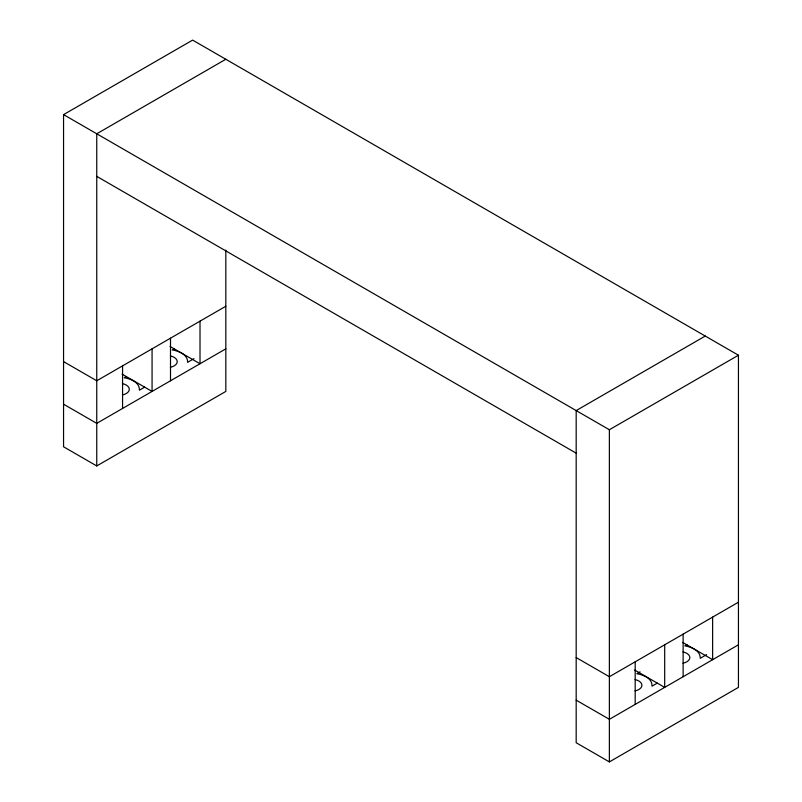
<?xml version="1.0" encoding="UTF-8"?>
<svg xmlns="http://www.w3.org/2000/svg" width="802" height="802" viewBox="0 0 802 802"><rect width="100%" height="100%" fill="white"/><g stroke="black" fill="none" stroke-linecap="round" stroke-linejoin="round"><path stroke-width="1.2" d="M126.355 376.509L124.23 377.752C130.616 378.825 139.939 382.394 139.358 390.203L144.671 387.135M640.036 671.855L636.848 673.71C643.234 674.783 652.557 678.352 651.976 686.161L657.289 683.093M225.823 250.114L225.823 391.416L96.751 465.942L63.558 446.784L63.558 114.626L192.63 40.1L738.442 355.216L738.442 687.374L609.37 761.9L576.177 742.742L576.177 410.584L705.249 336.058M225.823 59.258L96.751 133.784L96.751 465.942M225.823 306.254L96.751 380.77L63.558 361.612M193.994 358.654L187.618 362.344C187.909 354.514 178.686 351.025 172.23 349.923L174.375 348.69M225.823 348.84L96.751 423.356L63.558 404.198M63.558 114.626L609.37 429.742L738.442 355.216M738.442 602.212L609.37 676.728L576.177 657.57M706.612 654.612L700.236 658.302C700.527 650.472 691.304 646.983 684.848 645.881L686.993 644.648M738.442 644.798L609.37 719.314L576.177 700.156M96.751 176.37L576.177 453.16M170.034 346.434L200.009 363.737L200.009 321.161M682.652 642.392L712.627 659.695L712.627 617.109M122.084 374.113L152.069 391.416L152.069 348.84M634.703 670.071L664.688 687.374L664.688 644.798M683.124 634.151L683.124 676.728M635.184 661.83L635.184 704.407M609.37 429.742L609.37 761.9M170.505 338.193L170.505 380.77M122.566 365.872L122.566 408.459M122.445 383.637A10.426 6.025 0 0 1 129.302 389.291A10.426 6.025 0 0 1 122.445 394.955M170.365 355.958A10.426 6.025 0 0 1 177.232 361.622A10.426 6.025 0 0 1 170.365 367.286M635.064 679.585A10.426 6.025 0 0 1 641.921 685.249A10.426 6.025 0 0 1 635.064 690.913M682.983 651.916A10.426 6.025 0 0 1 689.85 657.58A10.426 6.025 0 0 1 682.983 663.234"/></g></svg>
